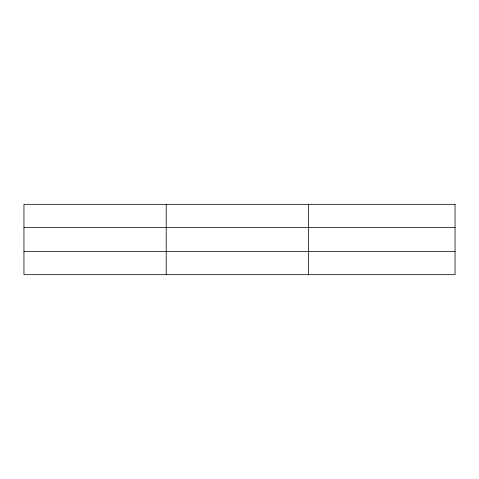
<?xml version="1.0" encoding="UTF-8"?>
<svg xmlns="http://www.w3.org/2000/svg" width="479" height="479" viewBox="0 0 479 479"><rect width="100%" height="100%" fill="white"/><g stroke="black" fill="none" stroke-linecap="round" stroke-linejoin="round"><path stroke-width="0.72" d="M166.213 204.329L166.213 274.671M308.476 204.329L308.476 274.671M23.95 227.543L455.05 227.543M23.95 251.457L455.05 251.457M455.05 204.329L455.05 274.671L23.95 274.671L23.95 204.329L455.05 204.329"/></g></svg>
